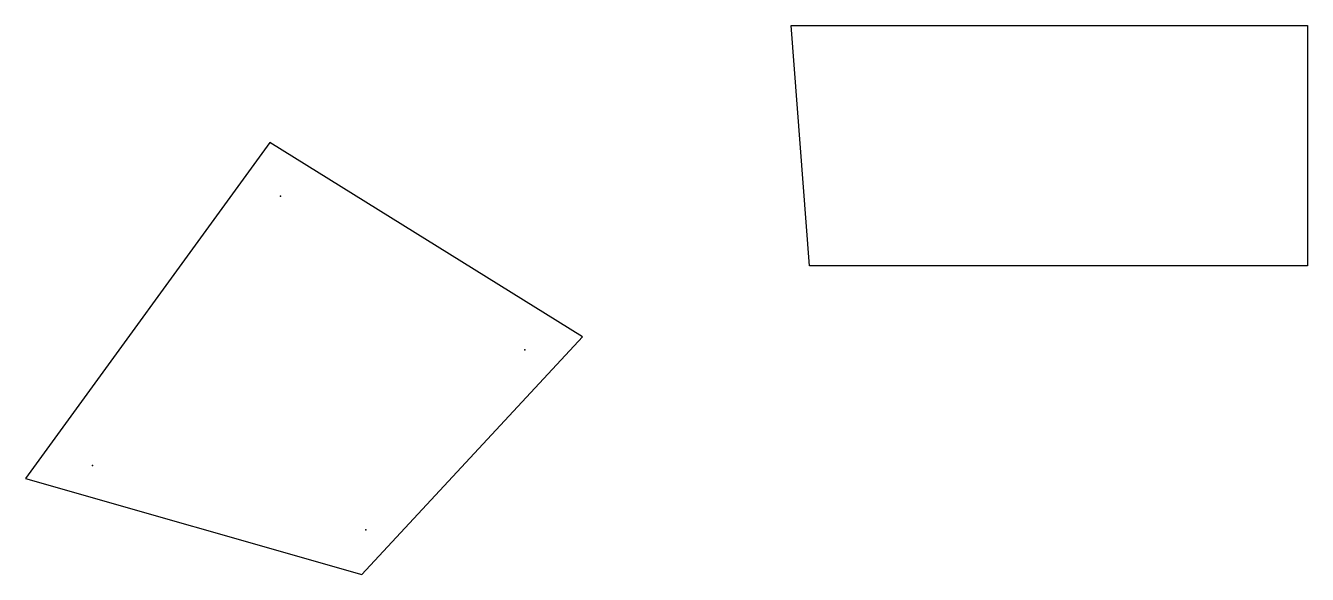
# Model space of a CAD drawing. Header units: millimetres. Extents: x 779 to 2722, y 393 to 1225.
import ezdxf

# ---------------------------------------------------------------- set-up
doc = ezdxf.new("R2010")
doc.units = ezdxf.units.MM
doc.layers.add('HW-2', color=80, linetype='Continuous')

msp = doc.modelspace()

# ---------------------------------------------------------------- linework, layer by layer
for p in [(1535.5, 733.4), (880.3, 558.3), (1294.5, 460.7)]:
    msp.add_point(p)
at = {"layer": 'HW-2'}
for p, q in [((1149.1, 1047.9), (778.7, 538.3)), ((1623.1, 753.3), (1149.1, 1047.9)), ((1288.5, 393), (1623.1, 753.3)), ((778.7, 538.3), (1288.5, 393))]:
    msp.add_line(p, q, dxfattribs=at)
msp.add_point((1165, 966.3), dxfattribs=at)
msp.add_3dface([(1939.8, 1225.1), (2722.4, 1225.1), (2722.4, 860.8), (1967.6, 860.8)], dxfattribs=at)

doc.saveas('drawing.dxf')
